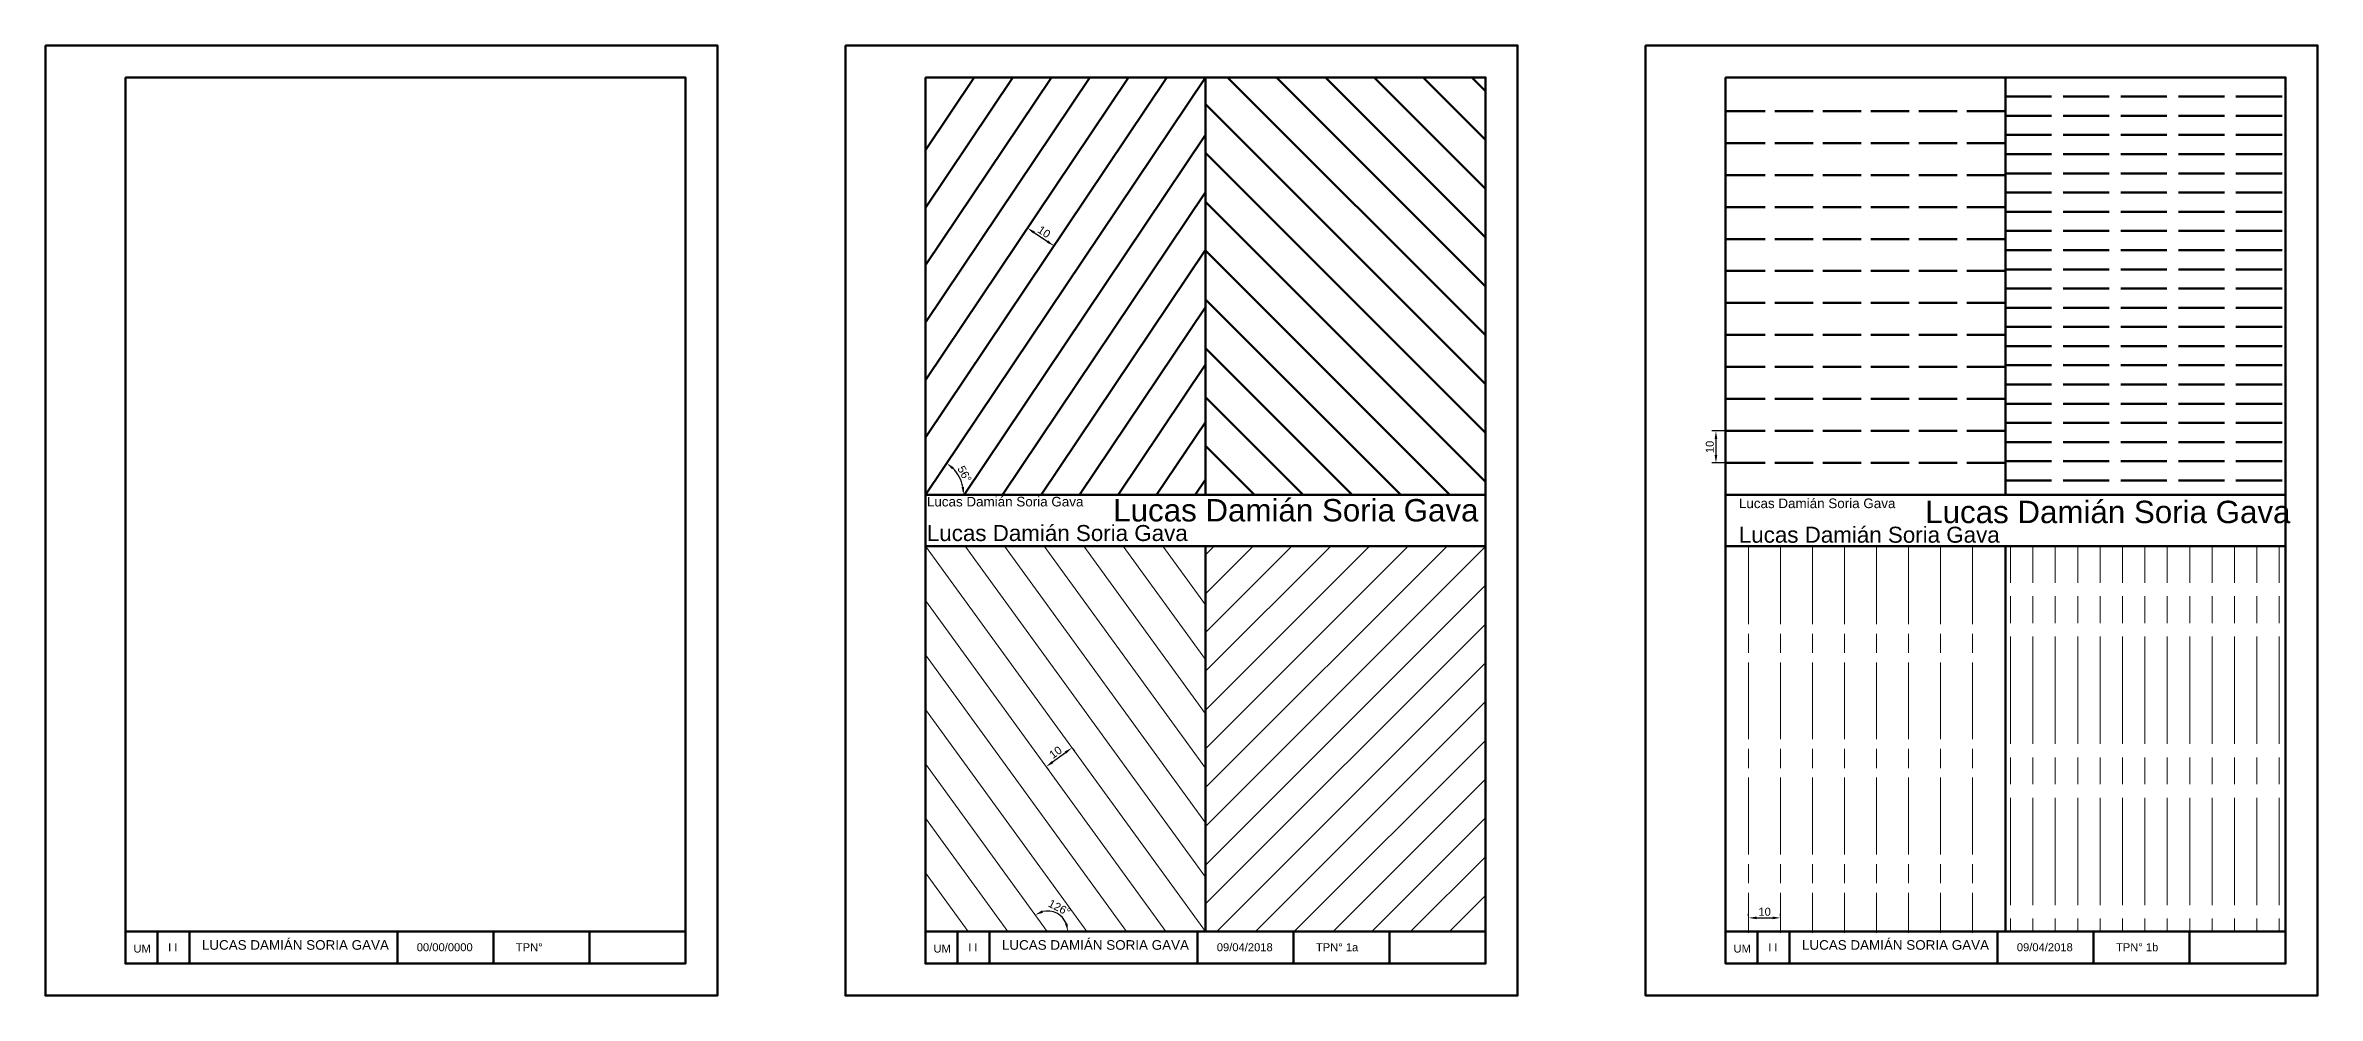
# Model space of a CAD drawing. Header units: millimetres. Extents: x 387 to 3597, y 224 to 521.
# Drawn here: x 387 to 1097, y 224 to 521 of the extents above; entities that cross this region are included whole.
import ezdxf

# ---------------------------------------------------------------- set-up
doc = ezdxf.new("R2010")
doc.units = ezdxf.units.MM
doc.header["$PDMODE"] = 34
doc.linetypes.add('ACAD_ISO02W100', pattern=[15, 12, -3])
doc.linetypes.add('ACAD_ISO08W100', pattern=[36, 24, -3, 6, -3])
doc.layers.get('0').update_dxf_attribs({"lineweight": 100})
for name, color, linetype, lineweight in [('Continuas B', 1, 'Continuous', 20), ('Hoja', 2, 'Continuous', 50), ('Trazos E', 3, 'ACAD_ISO02W100', 50), ('Trazos F', 6, 'ACAD_ISO08W100', 20)]:
    doc.layers.add(name, color=color, linetype=linetype, lineweight=lineweight)
doc.styles.get("Standard").update_dxf_attribs({"font": 'arial.ttf'})
doc.dimstyles.new('ISO-25', dxfattribs={"dimtxt": 2.5, "dimasz": 2.5, "dimexe": 1.25, "dimexo": 0.625, "dimtad": 1, "dimtxsty": 'Standard', "dimcen": 2.5, "dimadec": 0, "dimazin": 0, "dimtfac": 1, "dimtmove": 0, "dimatfit": 3, "dimfxl": 1, "dimarcsym": 0})

# ---------------------------------------------------------------- blocks, each defined once
blk = doc.blocks.new('*D8')
at = {"color": 0, "lineweight": -2, "ltscale": 0.4, "transparency": 16777216}
for p, q in [((694.01, 463.98), (694.5, 464.71)), ((695.88, 462.28), (700.03, 459.5)), ((702.31, 458.42), (702.8, 459.14))]:
    blk.add_line(p, q, dxfattribs=at)
at = {"color": 0, "ltscale": 0.4, "transparency": 16777216}
for points in [[(696.11, 462.63), (695.65, 461.94), (693.8, 463.67)], [(700.26, 459.84), (699.8, 459.15), (702.11, 458.1)]]:
    blk.add_solid(points, dxfattribs=at)
at = {"layer": 'Defpoints', "color": 0, "ltscale": 0.4, "transparency": 16777216}
for p in [(693.66, 463.47), (701.97, 457.9), (702.11, 458.1)]:
    blk.add_point(p, dxfattribs=at)
at = {"color": 0, "ltscale": 0.4, "transparency": 16777216, "insert": (699.01, 462.47), "char_height": 2.5, "attachment_point": 5, "rotation": 326.15822}
blk.add_mtext('10', dxfattribs=at)
blk = doc.blocks.new('*D9')
at = {"color": 0, "lineweight": -2, "ltscale": 0.4, "transparency": 16777216}
for p, q in [((701.68, 296.78), (705.73, 299.72)), ((707.98, 300.87), (708.48, 300.18)), ((699.89, 294.99), (700.39, 294.3))]:
    blk.add_line(p, q, dxfattribs=at)
at = {"color": 0, "ltscale": 0.4, "transparency": 16777216}
for points in [[(705.48, 300.06), (705.97, 299.38), (707.75, 301.19)], [(701.44, 297.12), (701.92, 296.44), (699.66, 295.31)]]:
    blk.add_solid(points, dxfattribs=at)
at = {"layer": 'Defpoints', "color": 0, "ltscale": 0.4, "transparency": 16777216}
for p in [(707.61, 301.37), (707.75, 301.19), (699.52, 295.5)]:
    blk.add_point(p, dxfattribs=at)
at = {"color": 0, "ltscale": 0.4, "transparency": 16777216, "insert": (702.59, 299.79), "char_height": 2.5, "attachment_point": 5, "rotation": 35.98494}
blk.add_mtext('10', dxfattribs=at)
blk = doc.blocks.new('*D10')
at = {"color": 0, "lineweight": -2, "ltscale": 0.4, "transparency": 16777216}
for p, q in [((911.72, 400.25), (907.71, 400.25)), ((908.96, 397.75), (908.96, 392.75)), ((911.72, 390.25), (907.71, 390.25))]:
    blk.add_line(p, q, dxfattribs=at)
at = {"color": 0, "ltscale": 0.4, "transparency": 16777216}
for points in [[(908.54, 397.75), (909.37, 397.75), (908.96, 400.25)], [(908.54, 392.75), (909.37, 392.75), (908.96, 390.25)]]:
    blk.add_solid(points, dxfattribs=at)
at = {"layer": 'Defpoints', "color": 0, "ltscale": 0.4, "transparency": 16777216}
for p in [(912.34, 400.25), (908.96, 390.25), (912.34, 390.25)]:
    blk.add_point(p, dxfattribs=at)
at = {"color": 0, "ltscale": 0.4, "transparency": 16777216, "insert": (907.05, 395.25), "char_height": 2.5, "attachment_point": 5, "rotation": 90}
blk.add_mtext('10', dxfattribs=at)
blk = doc.blocks.new('*D11')
at = {"color": 0, "lineweight": -2, "ltscale": 0.4, "transparency": 16777216}
for p, q in [((919.17, 248.67), (919.17, 249.3)), ((929.17, 248.67), (929.17, 249.3)), ((921.67, 248.05), (926.67, 248.05))]:
    blk.add_line(p, q, dxfattribs=at)
at = {"color": 0, "ltscale": 0.4, "transparency": 16777216}
for points in [[(921.67, 248.46), (921.67, 247.63), (919.17, 248.05)], [(926.67, 248.46), (926.67, 247.63), (929.17, 248.05)]]:
    blk.add_solid(points, dxfattribs=at)
at = {"layer": 'Defpoints', "color": 0, "ltscale": 0.4, "transparency": 16777216}
for p in [(919.17, 248.05), (929.17, 248.05), (929.17, 248.05)]:
    blk.add_point(p, dxfattribs=at)
at = {"color": 0, "ltscale": 0.4, "transparency": 16777216, "insert": (924.17, 249.95), "char_height": 2.5, "attachment_point": 5}
blk.add_mtext('10', dxfattribs=at)
blk = doc.blocks.new('*D12')
at = {"color": 0, "lineweight": -2, "ltscale": 0.4, "transparency": 16777216}
blk.add_arc((661.95, 380.26), 11.93, 12.02684, 44.13138, dxfattribs=at)
at = {"color": 0, "ltscale": 0.4, "transparency": 16777216}
for points in [[(670.25, 388.25), (670.78, 388.89), (668.6, 390.17)], [(674.03, 382.79), (673.21, 382.7), (673.88, 380.26)]]:
    blk.add_solid(points, dxfattribs=at)
at = {"layer": 'Defpoints', "color": 0, "ltscale": 0.4, "transparency": 16777216}
for p in [(749.45, 510.76), (673.25, 384.09), (661.95, 380.26), (661.95, 380.26), (836.95, 380.26)]:
    blk.add_point(p, dxfattribs=at)
at = {"color": 0, "ltscale": 0.4, "transparency": 16777216, "insert": (674.16, 386.77), "char_height": 2.5, "attachment_point": 5, "rotation": 298.07911}
blk.add_mtext('56°', dxfattribs=at)
blk = doc.blocks.new('*D13')
at = {"color": 0, "lineweight": -2, "ltscale": 0.4, "transparency": 16777216}
blk.add_arc((700.02, 243.76), 6.44, 22.37224, 103.6127, dxfattribs=at)
at = {"color": 0, "ltscale": 0.4, "transparency": 16777216}
for points in [[(698.68, 249.64), (698.33, 250.4), (696.23, 248.97)], [(706.38, 246.29), (705.57, 246.13), (706.46, 243.76)]]:
    blk.add_solid(points, dxfattribs=at)
at = {"layer": 'Defpoints', "color": 0, "ltscale": 0.4, "transparency": 16777216}
for p in [(661.95, 296.18), (661.95, 243.76), (700.02, 243.76), (704.81, 248.07), (836.95, 243.76)]:
    blk.add_point(p, dxfattribs=at)
at = {"color": 0, "ltscale": 0.4, "transparency": 16777216, "insert": (703.81, 251.19), "char_height": 2.5, "attachment_point": 5, "rotation": 332.99247}
blk.add_mtext('126°', dxfattribs=at)

msp = doc.modelspace()

# ---------------------------------------------------------------- hatches: boundary and pattern name
h = msp.add_hatch()
h.set_pattern_fill('ANSI31', color=256, scale=3.4, angle=90)
h.paths.add_polyline_path([(836.95, 510.759), (749.45, 510.759), (749.45, 380.259), (836.95, 380.259)])
at = {"linetype": 'ACAD_ISO02W100'}
h = msp.add_hatch(dxfattribs=at)
h.set_pattern_fill('ACAD_ISO02W100', color=3, scale=1.2, style=2)
h.set_pattern_definition([(0, (999.4505, 510.7587), (0, 6), [14.4, -3.6])])
h.paths.add_polyline_path([(1086.95, 510.759), (999.45, 510.759), (999.45, 380.259), (1086.95, 380.259)])
h = msp.add_hatch()
h.set_pattern_fill('ANSI31', color=256)
h.paths.add_polyline_path([(673.987, 233.767), (773.922, 233.767), (773.922, 244.07), (673.987, 244.07)], flags=9)
at = {"layer": 'Continuas B'}
h = msp.add_hatch(dxfattribs=at)
h.set_pattern_fill('ANSI31', color=256, scale=2.7)
h.paths.add_polyline_path([(836.95, 364.259), (749.45, 364.259), (749.45, 243.759), (836.95, 243.759)])
at = {"layer": 'Trazos F', "linetype": 'ACAD_ISO02W100', "ltscale": 0.4}
h = msp.add_hatch(dxfattribs=at)
h.set_pattern_fill('ACAD_ISO08W100', color=256, scale=1.4, angle=90)
h.paths.add_polyline_path([(1086.95, 364.259), (999.45, 364.259), (999.45, 243.759), (1086.95, 243.759)])

# ---------------------------------------------------------------- linework, layer by layer
for p, q in [((661.95, 380.259), (749.45, 510.759)), ((661.95, 398.215), (737.411, 510.759)), ((661.95, 416.172), (725.371, 510.759)), ((661.95, 434.128), (713.331, 510.759)), ((661.95, 452.085), (701.291, 510.759)), ((661.95, 470.041), (689.251, 510.759)), ((661.95, 487.998), (677.212, 510.759)), ((673.99, 380.259), (749.45, 492.802)), ((673.99, 380.259), (749.45, 492.802)), ((686.03, 380.259), (749.45, 474.846)), ((698.07, 380.259), (749.45, 456.889)), ((710.11, 380.259), (749.45, 438.933)), ((722.149, 380.259), (749.45, 420.976)), ((734.189, 380.259), (749.45, 403.02)), ((746.229, 380.259), (749.45, 385.063)), ((661.95, 380.259), (836.95, 380.259)), ((911.95, 380.259), (1086.95, 380.259)), ((661.95, 364.259), (836.95, 364.259)), ((911.95, 364.259), (1086.95, 364.259))]:
    msp.add_line(p, q)
for points in [[(749.45, 510.759), (749.45, 380.259)], [(999.45, 510.759), (999.45, 380.259)], [(749.45, 364.259), (749.45, 243.759)], [(999.45, 364.259), (999.45, 243.759)]]:
    msp.add_lwpolyline(points)
at = {"layer": 'Continuas B'}
for p, q in [((661.95, 364.259), (749.45, 243.759)), ((674.309, 364.259), (749.45, 260.778)), ((686.667, 364.259), (749.45, 277.797)), ((699.025, 364.259), (749.45, 294.816)), ((711.384, 364.259), (749.45, 311.835)), ((723.742, 364.259), (749.45, 328.855)), ((736.1, 364.259), (749.45, 345.874)), ((661.95, 347.239), (737.092, 243.759)), ((661.95, 330.22), (724.734, 243.759)), ((661.95, 313.201), (712.376, 243.759)), ((661.95, 296.182), (700.017, 243.759)), ((661.95, 279.163), (687.659, 243.759)), ((661.95, 262.144), (675.301, 243.759))]:
    msp.add_line(p, q, dxfattribs=at)
at = {"layer": 'Hoja'}
for p, q in [((411.95, 243.759), (586.95, 243.759)), ((421.95, 243.759), (421.95, 233.759)), ((526.95, 243.759), (526.95, 233.759)), ((556.95, 243.759), (556.95, 233.759)), ((661.95, 243.759), (836.95, 243.759)), ((671.95, 243.759), (671.95, 233.759)), ((776.95, 243.759), (776.95, 233.759)), ((806.95, 243.759), (806.95, 233.759)), ((911.95, 243.759), (1086.95, 243.759)), ((921.95, 243.759), (921.95, 233.759)), ((1026.95, 243.759), (1026.95, 233.759)), ((1056.95, 243.759), (1056.95, 233.759))]:
    msp.add_line(p, q, dxfattribs=at)
at = {"layer": 'Hoja', "ltscale": 0.4}
for p, q in [((431.95, 243.759), (431.95, 233.759)), ((496.95, 243.759), (496.95, 233.759)), ((681.95, 243.759), (681.95, 233.759)), ((746.95, 243.759), (746.95, 233.759)), ((931.95, 243.759), (931.95, 233.759)), ((996.95, 243.759), (996.95, 233.759))]:
    msp.add_line(p, q, dxfattribs=at)
at = {"layer": 'Hoja'}
for points in [[(386.95, 520.759), (596.95, 520.759), (596.95, 223.759), (386.95, 223.759)], [(636.95, 520.759), (846.95, 520.759), (846.95, 223.759), (636.95, 223.759)], [(886.95, 520.759), (1096.95, 520.759), (1096.95, 223.759), (886.95, 223.759)], [(411.95, 510.759), (586.95, 510.759), (586.95, 233.759), (411.95, 233.759)], [(661.95, 510.759), (836.95, 510.759), (836.95, 233.759), (661.95, 233.759)], [(911.95, 510.759), (1086.95, 510.759), (1086.95, 233.759), (911.95, 233.759)]]:
    msp.add_lwpolyline(points, close=True, dxfattribs=at)
at = {"layer": 'Trazos E'}
msp.add_line((912.34, 500.25), (999.605, 500.25), dxfattribs=at)
at = {"layer": 'Trazos E', "color": 3}
for p, q in [((912.34, 490.25), (999.605, 490.25)), ((912.34, 480.25), (999.605, 480.25)), ((912.34, 470.25), (999.605, 470.25)), ((912.34, 460.25), (999.605, 460.25)), ((912.34, 450.25), (999.605, 450.25)), ((912.34, 440.25), (999.605, 440.25)), ((912.34, 430.25), (999.605, 430.25)), ((912.34, 420.25), (999.605, 420.25)), ((912.34, 410.25), (999.605, 410.25)), ((912.34, 400.25), (999.605, 400.25)), ((912.34, 390.25), (999.605, 390.25))]:
    msp.add_line(p, q, dxfattribs=at)
at = {"layer": 'Trazos F', "color": 6}
for p, q in [((919.175, 363.879), (919.175, 243.409)), ((929.175, 363.879), (929.175, 243.409)), ((939.175, 363.879), (939.175, 243.409)), ((949.175, 363.879), (949.175, 243.409)), ((959.175, 363.879), (959.175, 243.409)), ((969.175, 363.879), (969.175, 243.409)), ((979.175, 363.879), (979.175, 243.409)), ((989.175, 363.879), (989.175, 243.409))]:
    msp.add_line(p, q, dxfattribs=at)

# ---------------------------------------------------------------- texts
at = {"layer": 'Continuas B', "ltscale": 0.4, "attachment_point": 1}
for width, insert, char_height in [(55.59332, (662.391, 379.655), 3), (123.03256, (720.623, 378.965), 7), (55.59332, (916.123, 379.127), 3), (123.03256, (974.356, 378.437), 7), (85.9755, (662.376, 370.843), 5), (85.9755, (916.108, 370.315), 5)]:
    msp.add_mtext_dynamic_manual_height_columns('Lucas Damián Soria Gava', width=width, gutter_width=12.5, heights=[0], dxfattribs=dict(at, insert=insert, char_height=char_height))
at = {"layer": 'Hoja', "char_height": 3, "attachment_point": 1}
for insert in [(435.839, 241.078), (685.839, 241.078), (935.839, 241.078)]:
    msp.add_mtext_dynamic_manual_height_columns('LUCAS DAMIÁN SORIA GAVA', width=105, gutter_width=12.5, heights=[0], dxfattribs=dict(at, insert=insert))
at = {"layer": 'Hoja', "ltscale": 0.4, "char_height": 2.5, "attachment_point": 1}
for s, width, insert in [('UM', 10, (414.45, 239.694)), ('I I', 10, (425.289, 240.102)), ('00/00/0000', 30, (502.977, 240.118)), ('TPN° ', 30, (533.958, 240.118)), ('UM', 10, (664.45, 239.694)), ('I I', 10, (675.289, 240.102)), ('09/04/2018', 30, (752.977, 240.118)), ('TPN° 1a', 30, (783.958, 240.118)), ('UM', 10, (914.45, 239.694)), ('I I', 10, (925.289, 240.102)), ('09/04/2018', 30, (1002.977, 240.118)), ('TPN° 1b', 30, (1033.958, 240.118))]:
    msp.add_mtext_dynamic_manual_height_columns(s, width=width, gutter_width=12.5, heights=[0], dxfattribs=dict(at, insert=insert))

# ---------------------------------------------------------------- dimensions: what is measured, and where the dimension line sits
at = {"ltscale": 0.4}
for base, line1, line2, picture, middle in [((673.251, 384.088), ((661.95, 380.259), (749.45, 510.759)), ((661.95, 380.259), (836.95, 380.259)), '*D12', (674.156, 386.77)), ((704.806, 248.07), ((661.95, 243.759), (836.95, 243.759)), ((661.95, 296.182), (700.017, 243.759)), '*D13', (703.807, 251.193))]:
    dim = msp.add_angular_dim_2l(base=base, line1=line1, line2=line2, dimstyle='ISO-25', dxfattribs=at)
    dim.commit()
    dim.dimension.update_dxf_attribs({"geometry": picture, "text_midpoint": middle})
for p1, p2, distance, picture, middle in [((693.661, 463.465), (701.966, 457.896), 0.251, '*D8', (699.012, 462.469)), ((699.521, 295.499), (707.613, 301.375), -0.231, '*D9', (702.586, 299.789))]:
    dim = msp.add_aligned_dim(p1=p1, p2=p2, distance=distance, dimstyle='ISO-25', dxfattribs=at)
    dim.commit()
    dim.dimension.update_dxf_attribs({"geometry": picture, "text_midpoint": middle})
dim = msp.add_linear_dim(base=(908.956, 390.25), p1=(912.34, 400.25), p2=(912.34, 390.25), angle=90, dimstyle='ISO-25', dxfattribs=at)
dim.commit()
dim.dimension.update_dxf_attribs({"geometry": '*D10', "text_midpoint": (907.055, 395.25)})
dim = msp.add_linear_dim(base=(929.175, 248.046), p1=(919.175, 248.046), p2=(929.175, 248.046), dimstyle='ISO-25', dxfattribs=at)
dim.commit()
dim.dimension.update_dxf_attribs({"geometry": '*D11', "text_midpoint": (924.175, 249.948)})

doc.saveas('drawing.dxf')
